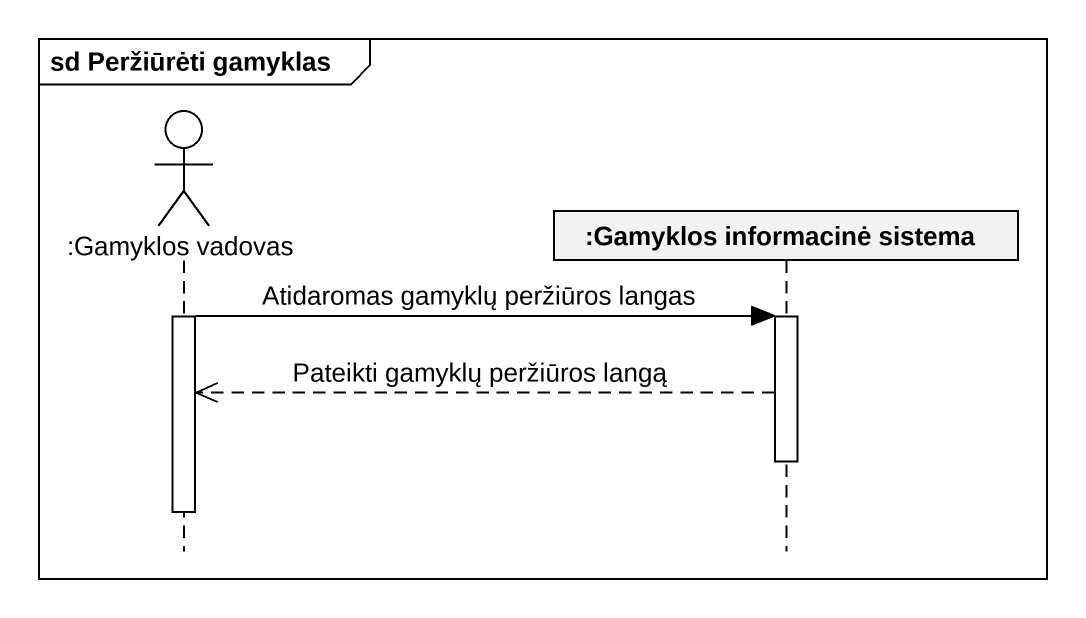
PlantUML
@startuml
mainframe sd Peržiūrėti gamyklas
hide footbox
actor ":Gamyklos vadovas" as Gamyklos_vadovas
participant ":Gamyklos informacinė sistema" as Gamyklos_informacinė_sistema

activate Gamyklos_vadovas
Gamyklos_vadovas -> Gamyklos_informacinė_sistema : Atidaromas gamyklų peržiūros langas
activate Gamyklos_informacinė_sistema
Gamyklos_informacinė_sistema -->> Gamyklos_vadovas : Pateikti gamyklų peržiūros langą
deactivate Gamyklos_informacinė_sistema
deactivate Gamyklos_vadovas
@enduml
